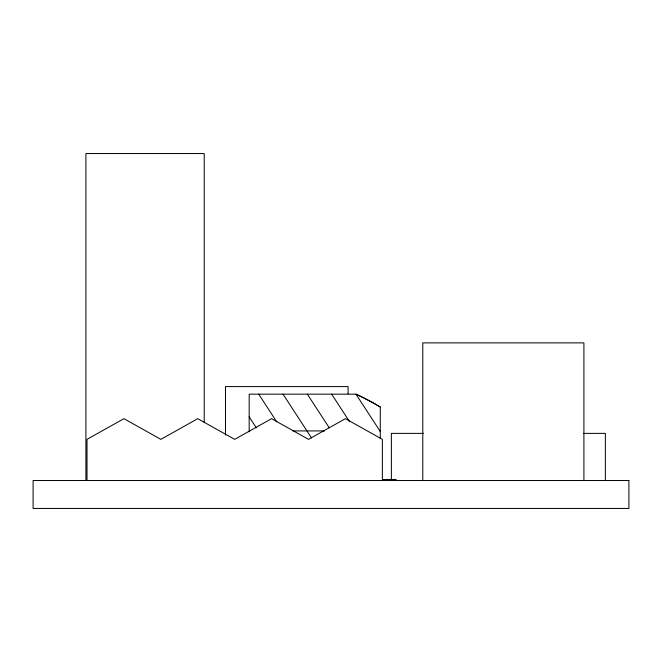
<?xml version="1.0" encoding="UTF-8"?>
<svg xmlns="http://www.w3.org/2000/svg" width="662" height="662" viewBox="0 0 662 662"><rect width="100%" height="100%" fill="white"/><g stroke="black" fill="none" stroke-linecap="round" stroke-linejoin="round"><path stroke-width="0.99" d="M249.177 431.765L249.177 394.163L355.966 394.163A341.228 142.827 56.9 0 1 380.278 407.006L380.269 438.583M292.993 430.921L324.463 430.921M423.415 433.387L391.366 433.387L391.366 479.487M583.644 433.387L605.358 433.387L605.358 480.513M382.694 479.487L396.066 479.487L396.066 480.513M380.269 431.516L355.966 394.163A341.319 142.868 56.9 0 1 380.278 407.006M331.654 394.163L349.536 421.636M307.342 394.163L329.254 427.817M283.03 394.163L311.537 437.963M258.726 394.163L276.757 421.876M249.177 416.845L256.36 427.884M583.909 480.513L583.909 342.883L422.786 342.883L422.786 480.513M382.363 480.513L382.363 439.361L345.44 418.674L308.525 439.361L271.602 418.674L234.679 439.361L197.756 418.674L160.841 439.361L123.918 418.674L86.995 439.361L86.995 480.513M348.08 393.816L348.08 386.591L225.485 386.591L225.485 435.099M204.219 422.753L204.219 153.551L85.911 153.551L85.911 480.513M628.9 480.513L33.1 480.513L33.1 508.449L628.9 508.449L628.9 480.513"/></g></svg>
